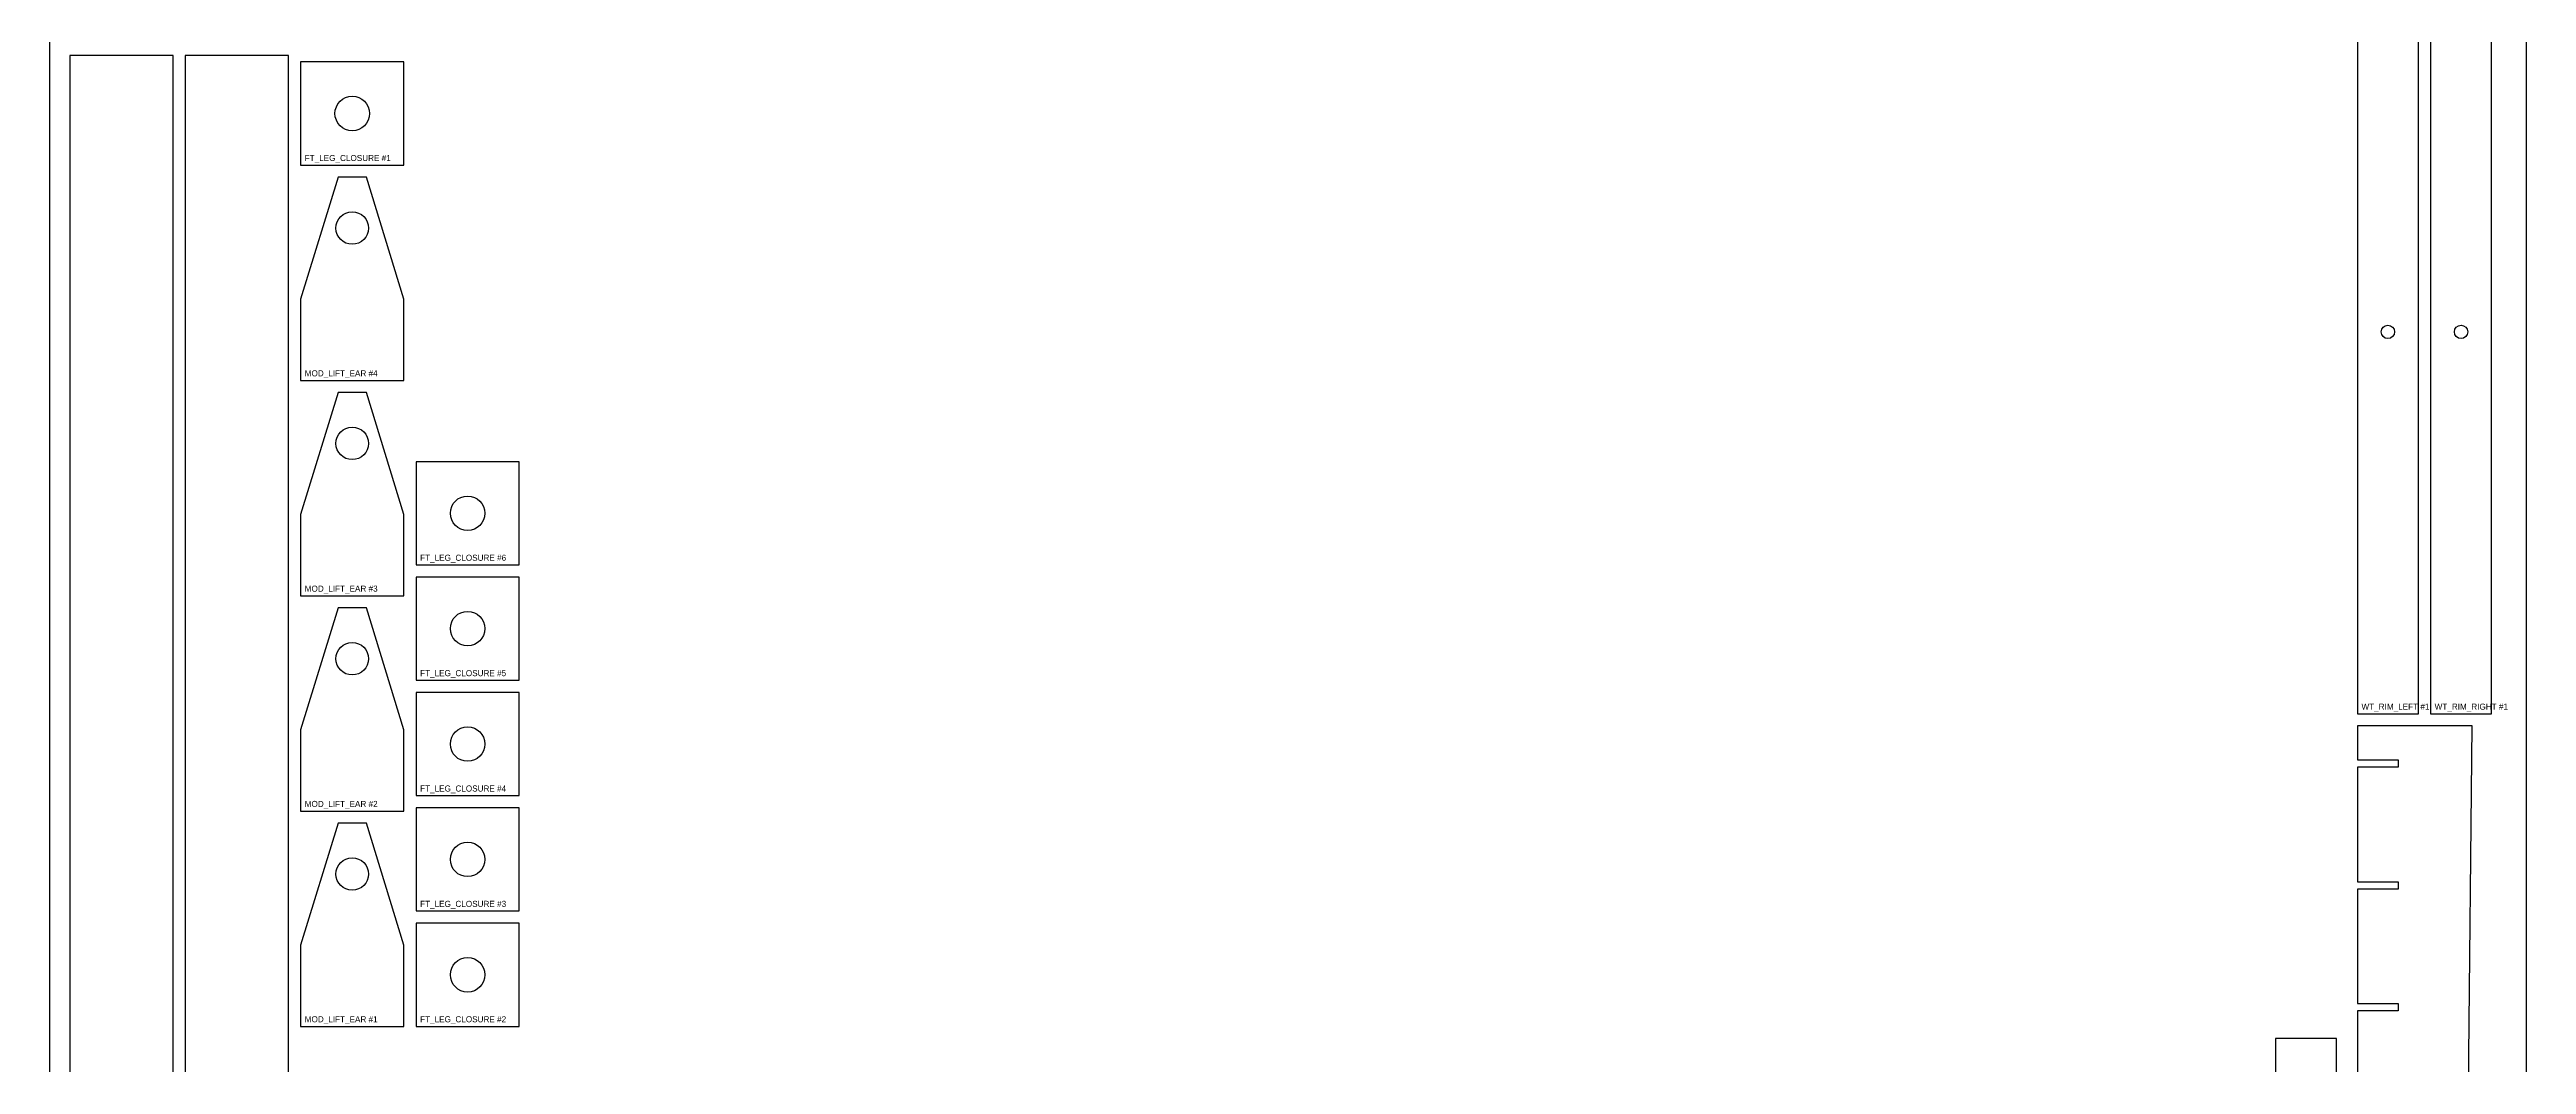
# Model space of a CAD drawing. Header units: millimetres. Extents: x 0 to 1219, y 0 to 2438.
# Drawn here: x 0 to 1219, y 963 to 1463 of the extents above; entities that cross this region are included whole.
import ezdxf

# ---------------------------------------------------------------- set-up
doc = ezdxf.new("R2010")
doc.units = ezdxf.units.MM
for name, color, linetype in [('CUT_HOLES', 7, 'Continuous'), ('CUT_OUTER', 7, 'Continuous'), ('PART_MARK_NO_CUT', 7, 'Continuous'), ('STOCK_NO_CUT', 7, 'Continuous')]:
    doc.layers.add(name, color=color, linetype=linetype)

msp = doc.modelspace()

# ---------------------------------------------------------------- linework, layer by layer
at = {"layer": 'CUT_HOLES'}
for centre, radius in [((149, 1431.5), 8.5), ((149, 1375.1), 8), ((1151, 1324), 3.3), ((1187, 1324), 3.3), ((149, 1269.1), 8), ((205.8, 1234.7), 8.5), ((205.8, 1177.9), 8.5), ((149, 1163.1), 8), ((205.8, 1121.1), 8.5), ((149, 1057.1), 8), ((205.8, 1064.3), 8.5), ((205.8, 1007.5), 8.5)]:
    msp.add_circle(centre, radius, dxfattribs=at)
at = {"layer": 'CUT_OUTER'}
for points in [[(1136, 1136), (1166, 1136), (1166, 1742.1), (1136, 1742.1)], [(1172, 1136), (1202, 1136), (1202, 1742.1), (1172, 1742.1)], [(10, 10), (60.8, 10), (60.8, 1460), (10, 1460)], [(66.8, 10), (117.6, 10), (117.6, 1460), (66.8, 1460)], [(123.6, 1406.1), (174.4, 1406.1), (174.4, 1456.9), (123.6, 1456.9)], [(123.6, 1300.1), (174.4, 1300.1), (174.4, 1340.1), (156, 1400.1), (142, 1400.1), (123.6, 1340.1)], [(123.6, 1194.1), (174.4, 1194.1), (174.4, 1234.1), (156, 1294.1), (142, 1294.1), (123.6, 1234.1)], [(180.4, 1209.3), (231.2, 1209.3), (231.2, 1260.1), (180.4, 1260.1)], [(180.4, 1152.5), (231.2, 1152.5), (231.2, 1203.3), (180.4, 1203.3)], [(123.6, 1088.1), (174.4, 1088.1), (174.4, 1128.1), (156, 1188.1), (142, 1188.1), (123.6, 1128.1)], [(180.4, 1095.7), (231.2, 1095.7), (231.2, 1146.5), (180.4, 1146.5)], [(180.4, 1038.9), (231.2, 1038.9), (231.2, 1089.7), (180.4, 1089.7)], [(123.6, 982.1), (174.4, 982.1), (174.4, 1022.1), (156, 1082.1), (142, 1082.1), (123.6, 1022.1)], [(180.4, 982.1), (231.2, 982.1), (231.2, 1032.9), (180.4, 1032.9)], [(1125.7, 10), (1125.7, 976.1), (1095.7, 976.1), (1095.7, 10)]]:
    msp.add_lwpolyline(points, close=True, dxfattribs=at)
msp.add_lwpolyline([(1181.2, 10), (1192.4, 1130), (1136, 1130), (1136, 1113.3), (1156, 1113.3), (1156, 1109.7), (1136, 1109.7), (1136, 1053.3), (1156, 1053.3), (1156, 1049.7), (1136, 1049.7), (1136, 993.3), (1156, 993.3), (1156, 989.7), (1136, 989.7), (1136, 933.3)], dxfattribs=at)
at = {"layer": 'STOCK_NO_CUT'}
msp.add_lwpolyline([(0, 0), (1219.2, 0), (1219.2, 2438.4), (0, 2438.4)], close=True, dxfattribs=at)

# ---------------------------------------------------------------- texts
at = {"layer": 'PART_MARK_NO_CUT'}
for s, p in [('FT_LEG_CLOSURE #1', (125.6, 1408.1)), ('MOD_LIFT_EAR #4', (125.6, 1302.1)), ('FT_LEG_CLOSURE #6', (182.4, 1211.3)), ('MOD_LIFT_EAR #3', (125.6, 1196.1)), ('FT_LEG_CLOSURE #5', (182.4, 1154.5)), ('WT_RIM_LEFT #1', (1138, 1138)), ('WT_RIM_RIGHT #1', (1174, 1138)), ('FT_LEG_CLOSURE #4', (182.4, 1097.7)), ('MOD_LIFT_EAR #2', (125.6, 1090.1)), ('FT_LEG_CLOSURE #3', (182.4, 1040.9)), ('MOD_LIFT_EAR #1', (125.6, 984.1)), ('FT_LEG_CLOSURE #2', (182.4, 984.1))]:
    msp.add_text(s, height=3, dxfattribs=at).set_placement(p)

doc.saveas('drawing.dxf')
